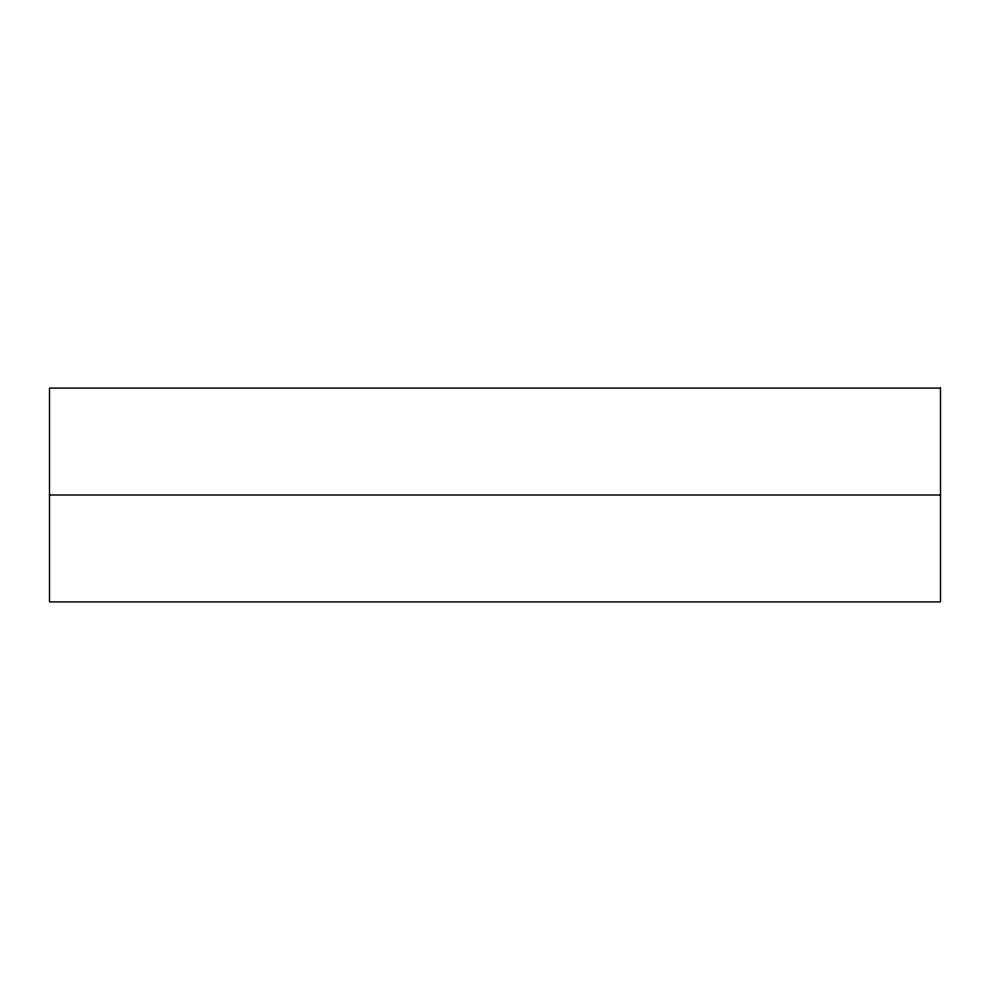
<?xml version="1.0" encoding="UTF-8"?>
<svg xmlns="http://www.w3.org/2000/svg" width="990" height="990" viewBox="0 0 990 990"><rect width="100%" height="100%" fill="white"/><g stroke="black" fill="none" stroke-linecap="round" stroke-linejoin="round"><path stroke-width="1.49" d="M49.5 495L940.5 495M940.5 388.08L49.5 388.08L49.5 601.92L940.5 601.92L940.5 388.08"/></g></svg>
